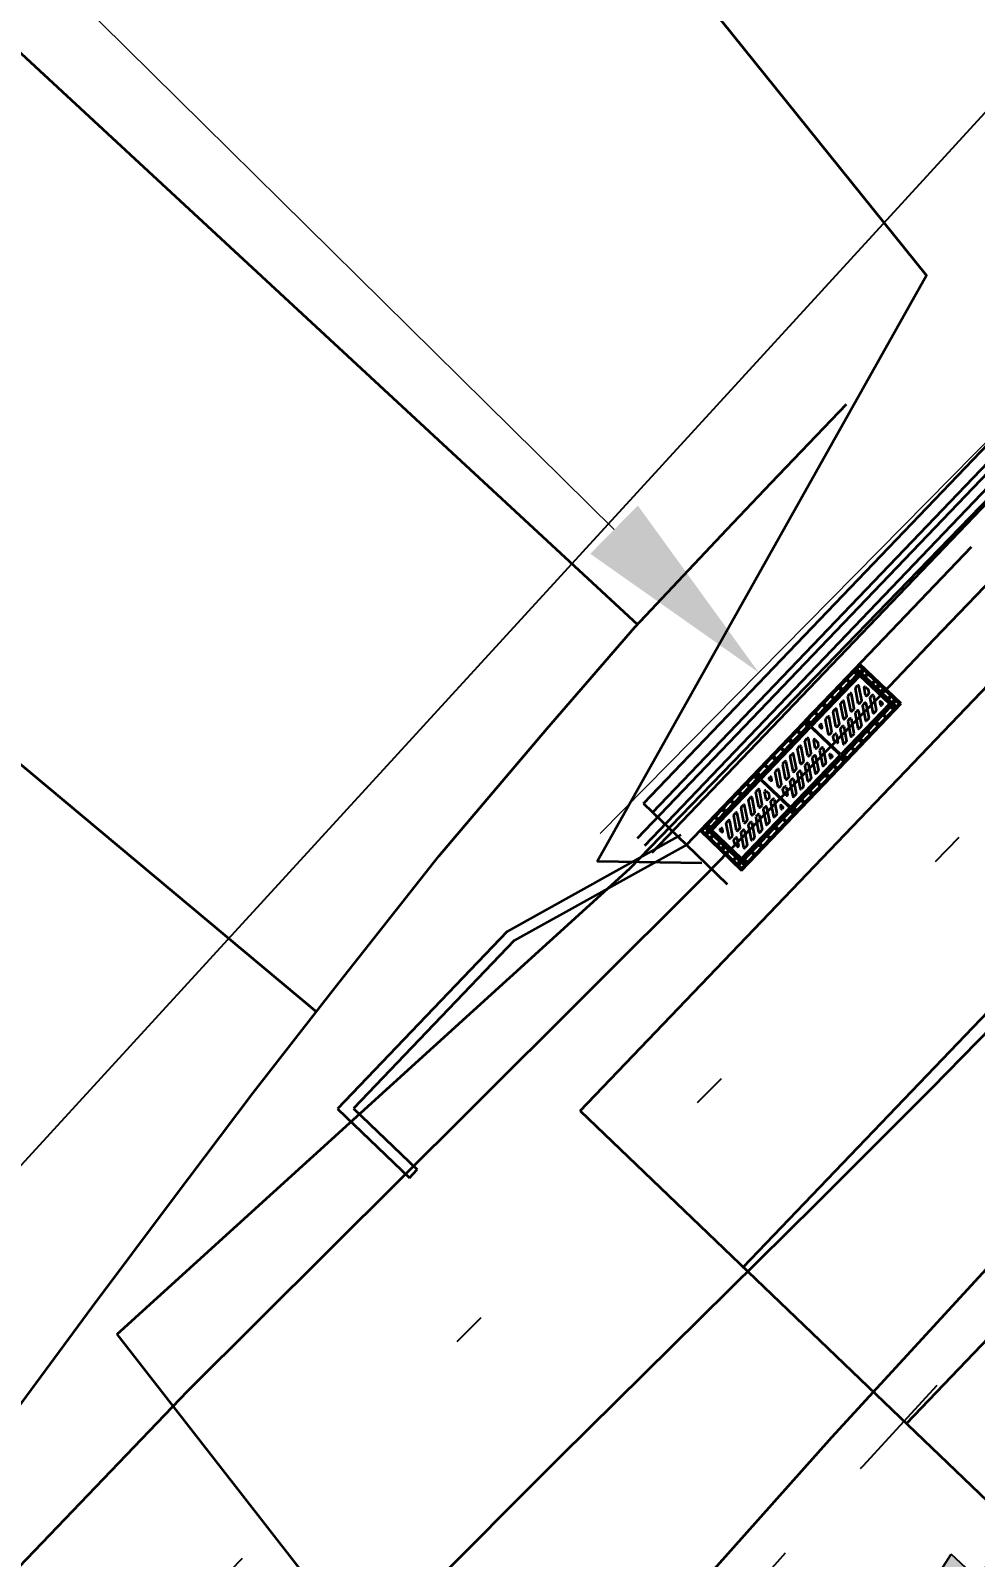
# Model space of a CAD drawing. Header units: metres. Extents: x 134219 to 139080, y 438661 to 444352.
# Drawn here: x 138343.29 to 138351.66, y 439360.24 to 439373.75 of the extents above; entities that cross this region are included whole.
import ezdxf

# ---------------------------------------------------------------- set-up
doc = ezdxf.new("R2010")
doc.units = ezdxf.units.M
for name, pattern in [('11strp', [2, 1, -1]), ('13strp', [4, 1, -3]), ('30270strp', [3, 0.3, -2.7])]:
    doc.linetypes.add(name, pattern=pattern)
doc.layers.get('DEFPOINTS').update_dxf_attribs({"color": 193})
for name, color, linetype, lineweight in [('N-WE-KL-ET_LS_OV_KABEL-G', 10, 'KL-LS-OV-N', 35), ('N-WE-KL-ET_LS_OV_KABEL-M', 7, 'Continuous', 18), ('N-WE-KL-ET_LS_OV_KABEL-T25', 7, 'Continuous', 25), ('Utd-ondergr-nw', 8, '13strp', 35)]:
    doc.layers.add(name, color=color, linetype=linetype, lineweight=lineweight)
doc.layers.add('Utd-weg-nw', color=8, linetype='Continuous')
doc.styles.add('NLCS_18', font='NLCS-ISO.ttf', dxfattribs={"height": 1.8})
doc.linetypes.add('KL-LS-OV-N', pattern='A,4,-1,[103,NLCS.SHX,S=0.75,R=0,X=0,Y=0],-1,4,-1.5,["0V",Standard,S=1,R=0,X=0,Y=-0.5],-3', length=14.5)
doc.dimstyles.new('NLCS_t18_pijl_Dimension_l3_h1', dxfattribs={"dimtxt": 1.8, "dimasz": 1.8, "dimexe": 2, "dimexo": 2, "dimgap": 0.7, "dimtad": 1, "dimdec": 1, "dimzin": 0, "dimdsep": 46, "dimtxsty": 'NLCS_18', "dimcen": 2.5, "dimdle": 2, "dimclrd": 256, "dimclre": 256, "dimclrt": 256, "dimadec": 1, "dimazin": 0, "dimtfac": 1, "dimtdec": 1, "dimtofl": 0, "dimtmove": 1, "dimatfit": 0, "dimfxl": 0, "dimtolj": 1, "dimtzin": 0, "dimlwd": 18, "dimlwe": 18, "dimarcsym": 0})

# ---------------------------------------------------------------- blocks, each defined once
blk = doc.blocks.new('*D152')
at = {"layer": 'DEFPOINTS', "color": 0, "transparency": 16777216}
for p in [(138336.97, 439380.67), (138336.97, 439380.67), (138349.741, 439368.067)]:
    blk.add_point(p, dxfattribs=at)
at = {"layer": 'N-WE-KL-ET_LS_OV_KABEL-M', "lineweight": 18, "transparency": 16777216}
for p, q in [((138336.97, 439380.67), (138335.565, 439379.247)), ((138349.741, 439368.067), (138348.336, 439366.644))]:
    blk.add_line(p, q, dxfattribs=at)
at = {"layer": 'N-WE-KL-ET_LS_OV_KABEL-M', "linetype": 'Continuous', "lineweight": 18, "transparency": 16777216}
blk.add_line((138348.46, 439369.332), (138338.251, 439379.406), dxfattribs=at)
at = {"layer": 'N-WE-KL-ET_LS_OV_KABEL-M', "transparency": 16777216}
for points in [[(138338.462, 439379.62), (138338.04, 439379.193), (138336.97, 439380.67)], [(138348.67, 439369.545), (138348.249, 439369.118), (138349.741, 439368.067)]]:
    blk.add_solid(points, dxfattribs=at)
at = {"layer": 'N-WE-KL-ET_LS_OV_KABEL-M', "transparency": 16777216, "insert": (138344.479, 439375.508), "char_height": 1.8, "attachment_point": 5, "rotation": 315.3792, "style": 'NLCS_18'}
blk.add_mtext('\\A1;17.9', dxfattribs=at)
blk = doc.blocks.new('Dwm A2 aanvulling$0$A$C3CD96FA4')
at = {"layer": 'Utd-weg-nw'}
h = blk.add_hatch(color=256, dxfattribs=at)
edge = h.paths.add_edge_path()
edge.add_line((1.033, 0), (1.034, 0.75))
edge.add_line((1.034, 0.75), (1.033, 0.75))
edge.add_line((1.033, 0.75), (1.033, 0.774))
edge.add_ellipse((0.959, 1.95), major_axis=(0, 1.2), ratio=0.3125, start_angle=-168.5419, end_angle=-11.537)
edge.add_line((1.034, 3.126), (1.034, 3.15))
edge.add_line((1.034, 3.15), (1.034, 4.75))
edge.add_line((1.034, 4.75), (1.334, 4.75))
edge.add_line((1.334, 4.75), (0.959, 6.8))
edge.add_line((0.959, 6.8), (0.584, 4.75))
edge.add_line((0.584, 4.75), (0.659, 4.75))
edge.add_line((0.659, 4.75), (0.884, 4.75))
edge.add_line((0.884, 4.75), (0.884, 3.15))
edge.add_line((0.884, 3.15), (0.884, 3.126))
edge.add_ellipse((0.959, 1.95), major_axis=(0, 1.2), ratio=0.3125, start_angle=11.537, end_angle=73.0422)
edge.add_line((0.6, 2.3), (0.3, 2.3))
edge.add_line((0.3, 2.3), (0.3, 3.15))
edge.add_line((0.3, 3.15), (0, 1.95))
edge.add_line((0, 1.95), (0.3, 0.75))
edge.add_line((0.3, 0.75), (0.3, 1.6))
edge.add_line((0.3, 1.6), (0.659, 1.6))
edge.add_line((0.659, 1.6), (0.749, 1.6))
edge.add_ellipse((0.959, 1.95), major_axis=(0, 0.72), ratio=0.333997, start_angle=161.8264, end_angle=479.0871, ccw=False)
edge.add_line((0.884, 1.266), (0.884, 0.774))
edge.add_line((0.884, 0.774), (0.884, 0.75))
edge.add_line((0.884, 0.75), (0.884, 0))
edge.add_line((0.884, 0), (1.033, 0))
for p, q in [((0.959, 6.8), (0.584, 4.75)), ((0.959, 6.8), (1.334, 4.75)), ((0.3, 3.15), (0, 1.95)), ((0.3, 2.3), (0.3, 3.15)), ((0.6, 2.3), (0.3, 2.3)), ((0, 1.95), (0.3, 0.75)), ((0.3, 0.75), (0.3, 1.6)), ((0.749, 1.6), (0.3, 1.6))]:
    blk.add_line(p, q, dxfattribs=at)
at = {"layer": 'Utd-weg-nw', "linetype": 'Continuous'}
for p, q in [((0.884, 4.75), (0.584, 4.75)), ((0.884, 4.75), (0.884, 3.126)), ((1.034, 4.75), (1.034, 3.126)), ((1.034, 4.75), (1.334, 4.75)), ((0.883, 4.016), (0.883, 3.754)), ((1.034, 4.016), (1.034, 3.754))]:
    blk.add_line(p, q, dxfattribs=at)
at = {"layer": 'Utd-weg-nw'}
for points in [[(0.884, 0), (0.884, 1.266)], [(1.034, 0.774), (1.033, 0)], [(1.033, 0), (0.883, 0)], [(1.033, 0), (0.883, 0)]]:
    blk.add_lwpolyline(points, dxfattribs=at)
at = {"layer": 'Utd-weg-nw', "linetype": 'Continuous'}
for major_axis, ratio, start_param, end_param in [((0, 1.2), 0.3125, 0.20148, 1.274828), ((0, 1.2), 0.3125, -0.20148, 0.20148), ((0, 1.2), 0.3125, -0.20148, 0.20148), ((0, 1.2), 0.3125, -2.940235, -0.20148), ((0, 0.72), 0.333997, 2.824404, 8.361647), ((0, 1.2), 0.3125, 2.940235, 3.34295)]:
    blk.add_ellipse((0.959, 1.95), major_axis=major_axis, ratio=ratio, start_param=start_param, end_param=end_param, dxfattribs=at)

msp = doc.modelspace()

# ---------------------------------------------------------------- linework, layer by layer
at = {"layer": 'N-WE-KL-ET_LS_OV_KABEL-G', "flags": 128}
msp.add_lwpolyline([(138320.874, 439326.147), (138320.464, 439326.446), (138330.584, 439342.887), (138342.804, 439355.936), (138345.533, 439358.609), (138346.281, 439359.363), (138344.061, 439362.214), (138348.598, 439366.332), (138406.993, 439426.596), (138406.952, 439426.865), (138410.681, 439431.171), (138413.459, 439429.649), (138424.978, 439419.571), (138425.523, 439418.494), (138433.324, 439418.762), (138440.45, 439419.565), (138446.337, 439422.735), (138447.341, 439423.033), (138447.352, 439423.047)], dxfattribs=at)
at = {"layer": 'N-WE-KL-ET_LS_OV_KABEL-G', "elevation": 1.719, "flags": 128}
msp.add_lwpolyline([(138344.218, 439388.015), (138344.223, 439387.997), (138340.732, 439384.606), (138351.226, 439371.579), (138348.312, 439366.398), (138349.237, 439366.383)], dxfattribs=at)
at = {"layer": 'N-WE-KL-ET_LS_OV_KABEL-M'}
msp.add_lwpolyline([(138358.239, 439376.679), (138349.741, 439368.067)], dxfattribs=at)
at = {"layer": 'N-WE-KL-ET_LS_OV_KABEL-T25'}
msp.add_line((138324.35, 439343.129), (138362.644, 439384.917), dxfattribs=at)
at = {"layer": 'Utd-ondergr-nw', "linetype": 'Continuous'}
for p, q in [((138348.801, 439366.829), (138403.491, 439423.908)), ((138348.721, 439366.907), (138352.733, 439371.094)), ((138348.667, 439366.601), (138352.408, 439370.506)), ((138348.732, 439366.538), (138352.457, 439370.427)), ((138348.797, 439366.476), (138352.506, 439370.348)), ((138349.1, 439366.543), (138351.625, 439369.179)), ((138348.16, 439364.19), (138352.311, 439368.522)), ((138350.617, 439368.127), (138350.149, 439367.639)), ((138350.634, 439368.145), (138350.617, 439368.127)), ((138350.634, 439368.127), (138350.626, 439368.118)), ((138351.002, 439367.792), (138350.634, 439368.145)), ((138350.985, 439367.791), (138350.634, 439368.127)), ((138350.626, 439368.118), (138350.158, 439367.63)), ((138350.618, 439368.056), (138350.188, 439367.608)), ((138350.632, 439368.043), (138350.202, 439367.595)), ((138350.636, 439368.039), (138350.206, 439367.59)), ((138350.521, 439368.005), (138350.528, 439367.998)), ((138350.521, 439367.987), (138350.528, 439367.995)), ((138350.531, 439367.998), (138350.538, 439368.005)), ((138350.531, 439367.995), (138350.539, 439367.988)), ((138350.61, 439368.047), (138350.583, 439368.073)), ((138350.632, 439368.043), (138350.591, 439368.082)), ((138350.946, 439367.751), (138350.596, 439368.087)), ((138350.959, 439367.764), (138350.609, 439368.1)), ((138350.661, 439368.101), (138350.623, 439368.061)), ((138350.897, 439367.789), (138350.636, 439368.039)), ((138350.675, 439368.088), (138350.649, 439368.061)), ((138350.685, 439368.052), (138350.692, 439368.045)), ((138350.685, 439368.034), (138350.692, 439368.042)), ((138350.695, 439368.045), (138350.702, 439368.052)), ((138350.695, 439368.042), (138350.703, 439368.035)), ((138350.749, 439367.991), (138350.756, 439367.984)), ((138350.759, 439367.984), (138350.766, 439367.991)), ((138350.382, 439367.86), (138350.389, 439367.853)), ((138350.382, 439367.843), (138350.389, 439367.85)), ((138350.393, 439367.853), (138350.4, 439367.861)), ((138350.393, 439367.85), (138350.4, 439367.843)), ((138350.472, 439367.904), (138350.445, 439367.93)), ((138350.485, 439367.917), (138350.458, 439367.943)), ((138350.556, 439367.729), (138350.53, 439367.858)), ((138350.532, 439367.864), (138350.551, 439367.883)), ((138350.586, 439367.75), (138350.561, 439367.88)), ((138350.622, 439367.797), (138350.596, 439367.927)), ((138350.598, 439367.932), (138350.616, 439367.952)), ((138350.652, 439367.819), (138350.627, 439367.949)), ((138350.687, 439367.865), (138350.673, 439367.935)), ((138350.684, 439367.94), (138350.711, 439367.914)), ((138350.716, 439367.882), (138350.697, 439367.862)), ((138350.717, 439367.887), (138350.713, 439367.911)), ((138350.745, 439367.867), (138350.727, 439367.847)), ((138350.749, 439367.973), (138350.756, 439367.98)), ((138350.756, 439367.864), (138350.781, 439367.734)), ((138350.759, 439367.98), (138350.767, 439367.973)), ((138350.803, 439367.966), (138350.777, 439367.939)), ((138350.816, 439367.953), (138350.79, 439367.926)), ((138350.833, 439367.91), (138350.826, 439367.917)), ((138350.826, 439367.899), (138350.833, 439367.907)), ((138350.836, 439367.91), (138350.843, 439367.917)), ((138350.844, 439367.9), (138350.836, 439367.907)), ((138350.897, 439367.849), (138350.89, 439367.856)), ((138350.9, 439367.849), (138350.907, 439367.856)), ((138350.331, 439367.756), (138350.304, 439367.782)), ((138350.343, 439367.77), (138350.316, 439367.796)), ((138350.424, 439367.591), (138350.399, 439367.721)), ((138350.4, 439367.726), (138350.419, 439367.746)), ((138350.455, 439367.613), (138350.43, 439367.742)), ((138350.49, 439367.66), (138350.465, 439367.79)), ((138350.466, 439367.795), (138350.485, 439367.814)), ((138350.897, 439367.789), (138350.467, 439367.341)), ((138350.901, 439367.785), (138350.471, 439367.337)), ((138350.915, 439367.772), (138350.485, 439367.324)), ((138350.521, 439367.682), (138350.495, 439367.811)), ((138350.508, 439367.294), (138350.985, 439367.791)), ((138350.517, 439367.286), (138351.002, 439367.792)), ((138350.566, 439367.726), (138350.585, 439367.745)), ((138350.614, 439367.729), (138350.595, 439367.71)), ((138350.624, 439367.726), (138350.65, 439367.597)), ((138350.632, 439367.794), (138350.651, 439367.814)), ((138350.66, 439367.773), (138350.685, 439367.644)), ((138350.68, 439367.798), (138350.661, 439367.779)), ((138350.69, 439367.795), (138350.715, 439367.665)), ((138350.725, 439367.842), (138350.751, 439367.712)), ((138350.78, 439367.729), (138350.761, 439367.709)), ((138350.812, 439367.804), (138350.816, 439367.781)), ((138350.822, 439367.81), (138350.836, 439367.797)), ((138350.836, 439367.788), (138350.827, 439367.778)), ((138350.89, 439367.838), (138350.897, 439367.845)), ((138350.908, 439367.838), (138350.9, 439367.845)), ((138350.901, 439367.785), (138350.942, 439367.746)), ((138350.933, 439367.737), (138350.906, 439367.763)), ((138350.944, 439367.83), (138350.918, 439367.803)), ((138350.958, 439367.817), (138350.919, 439367.777)), ((138350.149, 439367.638), (138349.221, 439366.67)), ((138350.158, 439367.63), (138349.23, 439366.661)), ((138349.743, 439367.142), (138350.185, 439367.604)), ((138349.756, 439367.129), (138350.198, 439367.591)), ((138349.76, 439367.125), (138350.203, 439367.587)), ((138350.172, 439367.591), (138350.145, 439367.616)), ((138350.198, 439367.591), (138350.158, 439367.63)), ((138350.185, 439367.604), (138350.158, 439367.63)), ((138350.202, 439367.595), (138350.161, 439367.634)), ((138350.201, 439367.621), (138350.174, 439367.647)), ((138350.198, 439367.591), (138350.185, 439367.604)), ((138350.463, 439367.337), (138350.203, 439367.587)), ((138350.463, 439367.337), (138350.203, 439367.587)), ((138350.467, 439367.341), (138350.206, 439367.59)), ((138350.24, 439367.712), (138350.247, 439367.705)), ((138350.241, 439367.695), (138350.248, 439367.702)), ((138350.251, 439367.705), (138350.258, 439367.712)), ((138350.251, 439367.702), (138350.258, 439367.695)), ((138350.278, 439367.598), (138350.287, 439367.608)), ((138350.292, 439367.576), (138350.278, 439367.59)), ((138350.302, 439367.582), (138350.298, 439367.605)), ((138350.358, 439367.523), (138350.333, 439367.652)), ((138350.335, 439367.658), (138350.353, 439367.677)), ((138350.389, 439367.544), (138350.364, 439367.674)), ((138350.435, 439367.588), (138350.453, 439367.607)), ((138350.482, 439367.592), (138350.464, 439367.573)), ((138350.493, 439367.589), (138350.518, 439367.459)), ((138350.501, 439367.657), (138350.519, 439367.676)), ((138350.528, 439367.636), (138350.553, 439367.506)), ((138350.548, 439367.661), (138350.53, 439367.641)), ((138350.559, 439367.658), (138350.584, 439367.528)), ((138350.594, 439367.705), (138350.619, 439367.575)), ((138350.648, 439367.591), (138350.63, 439367.572)), ((138350.714, 439367.66), (138350.695, 439367.641)), ((138350.769, 439367.62), (138350.795, 439367.594)), ((138350.781, 439367.633), (138350.808, 439367.607)), ((138350.857, 439367.683), (138350.849, 439367.69)), ((138350.85, 439367.672), (138350.857, 439367.68)), ((138350.86, 439367.683), (138350.867, 439367.69)), ((138350.867, 439367.673), (138350.86, 439367.68)), ((138350.03, 439367.442), (138350.003, 439367.468)), ((138350.043, 439367.456), (138350.016, 439367.482)), ((138350.085, 439367.549), (138350.092, 439367.542)), ((138350.092, 439367.539), (138350.085, 439367.532)), ((138350.102, 439367.55), (138350.095, 439367.542)), ((138350.096, 439367.539), (138350.103, 439367.532)), ((138350.176, 439367.332), (138350.15, 439367.462)), ((138350.152, 439367.467), (138350.17, 439367.486)), ((138350.206, 439367.354), (138350.181, 439367.483)), ((138350.241, 439367.4), (138350.227, 439367.469)), ((138350.238, 439367.475), (138350.265, 439367.449)), ((138350.271, 439367.422), (138350.267, 439367.446)), ((138350.369, 439367.52), (138350.387, 439367.539)), ((138350.397, 439367.499), (138350.402, 439367.475)), ((138350.399, 439367.505), (138350.417, 439367.524)), ((138350.431, 439367.446), (138350.403, 439367.472)), ((138350.428, 439367.521), (138350.441, 439367.451)), ((138350.462, 439367.567), (138350.487, 439367.438)), ((138350.516, 439367.454), (138350.498, 439367.435)), ((138350.582, 439367.523), (138350.564, 439367.503)), ((138350.627, 439367.472), (138350.654, 439367.446)), ((138350.64, 439367.486), (138350.667, 439367.46)), ((138350.718, 439367.538), (138350.711, 439367.545)), ((138350.711, 439367.528), (138350.718, 439367.535)), ((138350.721, 439367.538), (138350.728, 439367.546)), ((138350.729, 439367.528), (138350.721, 439367.535)), ((138349.886, 439367.292), (138349.859, 439367.318)), ((138349.899, 439367.305), (138349.872, 439367.331)), ((138349.94, 439367.399), (138349.948, 439367.392)), ((138349.948, 439367.388), (138349.941, 439367.381)), ((138349.958, 439367.399), (138349.951, 439367.392)), ((138349.951, 439367.388), (138349.958, 439367.381)), ((138350.044, 439367.195), (138350.019, 439367.324)), ((138350.02, 439367.33), (138350.039, 439367.349)), ((138350.021, 439366.875), (138350.463, 439367.337)), ((138350.025, 439366.871), (138350.468, 439367.333)), ((138350.039, 439366.858), (138350.481, 439367.32)), ((138350.075, 439367.216), (138350.049, 439367.346)), ((138350.11, 439367.263), (138350.085, 439367.393)), ((138350.086, 439367.398), (138350.105, 439367.418)), ((138350.14, 439367.285), (138350.115, 439367.414)), ((138350.186, 439367.329), (138350.205, 439367.348)), ((138350.234, 439367.333), (138350.215, 439367.313)), ((138350.244, 439367.33), (138350.27, 439367.2)), ((138350.27, 439367.416), (138350.251, 439367.397)), ((138350.279, 439367.377), (138350.305, 439367.247)), ((138350.3, 439367.401), (138350.281, 439367.382)), ((138350.31, 439367.398), (138350.335, 439367.269)), ((138350.366, 439367.339), (138350.371, 439367.316)), ((138350.376, 439367.344), (138350.39, 439367.331)), ((138350.39, 439367.322), (138350.381, 439367.313)), ((138350.468, 439367.333), (138350.508, 439367.294)), ((138350.481, 439367.32), (138350.468, 439367.333)), ((138350.471, 439367.337), (138350.512, 439367.298)), ((138350.481, 439367.32), (138350.508, 439367.294)), ((138350.498, 439367.337), (138350.525, 439367.311)), ((138350.576, 439367.39), (138350.569, 439367.397)), ((138350.569, 439367.38), (138350.576, 439367.387)), ((138350.579, 439367.39), (138350.586, 439367.398)), ((138350.587, 439367.38), (138350.58, 439367.387)), ((138349.58, 439366.325), (138350.508, 439367.294)), ((138349.589, 439366.317), (138350.517, 439367.286)), ((138349.755, 439367.156), (138349.729, 439367.182)), ((138349.796, 439367.248), (138349.803, 439367.241)), ((138349.803, 439367.238), (138349.796, 439367.23)), ((138349.813, 439367.248), (138349.806, 439367.241)), ((138349.807, 439367.238), (138349.814, 439367.231)), ((138349.912, 439367.057), (138349.887, 439367.187)), ((138349.889, 439367.192), (138349.907, 439367.212)), ((138349.943, 439367.079), (138349.918, 439367.208)), ((138349.978, 439367.126), (138349.953, 439367.255)), ((138349.955, 439367.261), (138349.973, 439367.28)), ((138350.009, 439367.148), (138349.984, 439367.277)), ((138350.055, 439367.192), (138350.073, 439367.211)), ((138350.102, 439367.195), (138350.084, 439367.176)), ((138350.113, 439367.192), (138350.138, 439367.063)), ((138350.12, 439367.26), (138350.139, 439367.279)), ((138350.148, 439367.239), (138350.173, 439367.11)), ((138350.168, 439367.264), (138350.149, 439367.245)), ((138350.178, 439367.261), (138350.204, 439367.131)), ((138350.214, 439367.308), (138350.239, 439367.178)), ((138350.268, 439367.195), (138350.25, 439367.175)), ((138350.334, 439367.263), (138350.315, 439367.244)), ((138350.42, 439367.228), (138350.413, 439367.235)), ((138350.421, 439367.225), (138350.413, 439367.217)), ((138350.431, 439367.235), (138350.424, 439367.228)), ((138350.431, 439367.218), (138350.424, 439367.225)), ((138350.468, 439367.307), (138350.495, 439367.281)), ((138349.308, 439366.689), (138349.738, 439367.138)), ((138349.322, 439366.676), (138349.752, 439367.125)), ((138349.326, 439366.672), (138349.756, 439367.121)), ((138349.604, 439362.806), (138353.755, 439367.138)), ((138349.636, 439367.082), (138349.643, 439367.075)), ((138349.644, 439367.071), (138349.636, 439367.064)), ((138349.654, 439367.082), (138349.647, 439367.075)), ((138349.647, 439367.071), (138349.654, 439367.064)), ((138349.725, 439367.124), (138349.698, 439367.15)), ((138349.738, 439367.138), (138349.711, 439367.164)), ((138349.743, 439367.143), (138349.716, 439367.168)), ((138349.752, 439367.125), (138349.738, 439367.138)), ((138349.756, 439367.129), (138349.742, 439367.142)), ((138350.017, 439366.871), (138349.756, 439367.121)), ((138350.021, 439366.875), (138349.76, 439367.125)), ((138349.832, 439367.133), (138349.841, 439367.143)), ((138349.846, 439367.111), (138349.832, 439367.124)), ((138349.856, 439367.117), (138349.852, 439367.14)), ((138349.923, 439367.054), (138349.941, 439367.073)), ((138349.953, 439367.039), (138349.971, 439367.059)), ((138349.982, 439367.055), (138349.995, 439366.986)), ((138349.989, 439367.123), (138350.007, 439367.142)), ((138350.016, 439367.102), (138350.041, 439366.972)), ((138350.036, 439367.127), (138350.018, 439367.107)), ((138350.047, 439367.123), (138350.072, 439366.994)), ((138350.082, 439367.171), (138350.107, 439367.041)), ((138350.136, 439367.057), (138350.118, 439367.038)), ((138350.202, 439367.126), (138350.184, 439367.107)), ((138350.276, 439367.077), (138350.269, 439367.084)), ((138350.276, 439367.074), (138350.269, 439367.067)), ((138350.286, 439367.085), (138350.279, 439367.077)), ((138350.287, 439367.067), (138350.279, 439367.074)), ((138350.327, 439367.159), (138350.354, 439367.133)), ((138350.34, 439367.172), (138350.367, 439367.146)), ((138348.721, 439366.907), (138349.1, 439366.543)), ((138349.494, 439366.934), (138349.501, 439366.927)), ((138349.502, 439366.923), (138349.495, 439366.916)), ((138349.512, 439366.934), (138349.505, 439366.927)), ((138349.505, 439366.923), (138349.512, 439366.916)), ((138349.583, 439366.976), (138349.556, 439367.002)), ((138349.596, 439366.989), (138349.569, 439367.015)), ((138349.676, 439366.81), (138349.65, 439366.94)), ((138349.652, 439366.945), (138349.671, 439366.964)), ((138349.706, 439366.832), (138349.681, 439366.961)), ((138349.742, 439366.879), (138349.716, 439367.008)), ((138349.718, 439367.014), (138349.736, 439367.033)), ((138349.772, 439366.901), (138349.747, 439367.03)), ((138349.807, 439366.947), (138349.793, 439367.016)), ((138349.804, 439367.022), (138349.831, 439366.996)), ((138349.836, 439366.963), (138349.817, 439366.944)), ((138349.837, 439366.969), (138349.833, 439366.993)), ((138349.845, 439366.923), (138349.871, 439366.794)), ((138349.865, 439366.948), (138349.847, 439366.929)), ((138349.876, 439366.945), (138349.901, 439366.816)), ((138349.951, 439367.034), (138349.956, 439367.01)), ((138349.985, 439366.98), (138349.958, 439367.007)), ((138350.07, 439366.988), (138350.052, 439366.969)), ((138350.132, 439366.926), (138350.124, 439366.933)), ((138350.132, 439366.923), (138350.125, 439366.916)), ((138350.142, 439366.934), (138350.135, 439366.927)), ((138350.142, 439366.916), (138350.135, 439366.923)), ((138350.182, 439367.008), (138350.209, 439366.982)), ((138350.195, 439367.021), (138350.222, 439366.995)), ((138349.356, 439366.789), (138349.363, 439366.782)), ((138349.363, 439366.779), (138349.356, 439366.771)), ((138349.373, 439366.789), (138349.366, 439366.782)), ((138349.366, 439366.779), (138349.374, 439366.772)), ((138349.441, 439366.828), (138349.414, 439366.854)), ((138349.454, 439366.842), (138349.427, 439366.868)), ((138349.544, 439366.673), (138349.519, 439366.802)), ((138349.52, 439366.808), (138349.539, 439366.827)), ((138349.575, 439366.694), (138349.549, 439366.824)), ((138349.61, 439366.742), (138349.585, 439366.871)), ((138349.586, 439366.877), (138349.605, 439366.896)), ((138349.587, 439366.422), (138350.017, 439366.871)), ((138349.591, 439366.418), (138350.021, 439366.867)), ((138349.605, 439366.405), (138350.035, 439366.854)), ((138349.641, 439366.763), (138349.615, 439366.893)), ((138349.686, 439366.807), (138349.705, 439366.826)), ((138349.714, 439366.786), (138349.739, 439366.657)), ((138349.734, 439366.811), (138349.715, 439366.792)), ((138349.744, 439366.808), (138349.77, 439366.678)), ((138349.752, 439366.876), (138349.771, 439366.895)), ((138349.78, 439366.855), (138349.805, 439366.725)), ((138349.8, 439366.88), (138349.781, 439366.86)), ((138349.81, 439366.876), (138349.835, 439366.747)), ((138349.9, 439366.81), (138349.881, 439366.791)), ((138349.932, 439366.886), (138349.936, 439366.863)), ((138349.942, 439366.891), (138349.956, 439366.878)), ((138349.956, 439366.869), (138349.947, 439366.86)), ((138350.035, 439366.854), (138350.021, 439366.867)), ((138350.022, 439366.84), (138350.049, 439366.814)), ((138350.039, 439366.858), (138350.025, 439366.871)), ((138350.035, 439366.854), (138350.062, 439366.828)), ((138350.039, 439366.858), (138350.066, 439366.833)), ((138350.052, 439366.872), (138350.079, 439366.846)), ((138349.221, 439366.67), (138349.589, 439366.317)), ((138349.229, 439366.679), (138349.598, 439366.326)), ((138349.615, 439366.361), (138349.264, 439366.697)), ((138349.265, 439366.644), (138349.304, 439366.685)), ((138349.627, 439366.375), (138349.277, 439366.71)), ((138349.279, 439366.631), (138349.305, 439366.658)), ((138349.322, 439366.676), (138349.281, 439366.715)), ((138349.317, 439366.698), (138349.29, 439366.724)), ((138349.587, 439366.422), (138349.326, 439366.672)), ((138349.398, 439366.68), (138349.407, 439366.69)), ((138349.412, 439366.658), (138349.398, 439366.671)), ((138349.422, 439366.664), (138349.418, 439366.687)), ((138349.478, 439366.604), (138349.453, 439366.734)), ((138349.455, 439366.739), (138349.473, 439366.758)), ((138349.509, 439366.626), (138349.484, 439366.755)), ((138349.555, 439366.67), (138349.573, 439366.689)), ((138349.582, 439366.649), (138349.607, 439366.519)), ((138349.602, 439366.673), (138349.584, 439366.654)), ((138349.613, 439366.67), (138349.638, 439366.541)), ((138349.62, 439366.738), (138349.639, 439366.758)), ((138349.648, 439366.717), (138349.673, 439366.588)), ((138349.668, 439366.742), (138349.65, 439366.723)), ((138349.679, 439366.739), (138349.704, 439366.61)), ((138349.768, 439366.673), (138349.75, 439366.653)), ((138349.834, 439366.741), (138349.815, 439366.722)), ((138349.879, 439366.692), (138349.906, 439366.666)), ((138349.892, 439366.705), (138349.919, 439366.679)), ((138349.972, 439366.76), (138349.965, 439366.767)), ((138349.972, 439366.756), (138349.965, 439366.749)), ((138349.982, 439366.767), (138349.975, 439366.76)), ((138349.983, 439366.749), (138349.975, 439366.756)), ((138349.051, 439366.631), (138347.513, 439365.775)), ((138349.1, 439366.543), (138347.575, 439365.695)), ((138349.1, 439366.543), (138349.462, 439366.196)), ((138349.462, 439366.196), (138349.1, 439366.543)), ((138349.315, 439366.623), (138349.323, 439366.616)), ((138349.323, 439366.613), (138349.316, 439366.605)), ((138349.333, 439366.623), (138349.326, 439366.616)), ((138349.326, 439366.613), (138349.333, 439366.606)), ((138349.379, 439366.562), (138349.387, 439366.555)), ((138349.387, 439366.551), (138349.38, 439366.544)), ((138349.397, 439366.562), (138349.39, 439366.555)), ((138349.39, 439366.551), (138349.397, 439366.544)), ((138349.407, 439366.509), (138349.433, 439366.536)), ((138349.42, 439366.496), (138349.446, 439366.523)), ((138349.489, 439366.601), (138349.507, 439366.62)), ((138349.517, 439366.581), (138349.522, 439366.557)), ((138349.519, 439366.586), (138349.537, 439366.605)), ((138349.551, 439366.527), (138349.523, 439366.553)), ((138349.548, 439366.602), (138349.561, 439366.533)), ((138349.636, 439366.535), (138349.618, 439366.516)), ((138349.702, 439366.604), (138349.684, 439366.585)), ((138349.738, 439366.544), (138349.765, 439366.518)), ((138349.751, 439366.558), (138349.778, 439366.532)), ((138349.83, 439366.612), (138349.823, 439366.619)), ((138349.83, 439366.608), (138349.823, 439366.601)), ((138349.84, 439366.619), (138349.833, 439366.612)), ((138349.841, 439366.601), (138349.834, 439366.608)), ((138349.464, 439366.481), (138349.456, 439366.488)), ((138349.464, 439366.478), (138349.457, 439366.47)), ((138349.474, 439366.488), (138349.467, 439366.481)), ((138349.474, 439366.471), (138349.467, 439366.478)), ((138349.528, 439366.42), (138349.52, 439366.427)), ((138349.528, 439366.416), (138349.521, 439366.409)), ((138349.538, 439366.427), (138349.531, 439366.42)), ((138349.538, 439366.409), (138349.531, 439366.416)), ((138349.548, 439366.373), (138349.574, 439366.4)), ((138349.562, 439366.36), (138349.6, 439366.401)), ((138349.591, 439366.418), (138349.632, 439366.379)), ((138349.64, 439366.388), (138349.614, 439366.414)), ((138349.692, 439366.467), (138349.684, 439366.474)), ((138349.692, 439366.464), (138349.685, 439366.456)), ((138349.702, 439366.474), (138349.695, 439366.467)), ((138349.702, 439366.457), (138349.695, 439366.464)), ((138347.513, 439365.775), (138346.011, 439364.207)), ((138347.575, 439365.695), (138346.153, 439364.21)), ((138351.048, 439361.422), (138355.199, 439365.755)), ((138346.011, 439364.207), (138346.649, 439363.596)), ((138346.153, 439364.21), (138346.717, 439363.67)), ((138348.16, 439364.19), (138358.268, 439354.504)), ((138346.649, 439363.596), (138346.717, 439363.67))]:
    msp.add_line(p, q, dxfattribs=at)
at = {"layer": 'Utd-ondergr-nw', "linetype": 'Continuous', "flags": 128}
for points in [[(138340.801, 439375.775), (138348.666, 439368.493)], [(138330.934, 439345.584), (138333.013, 439348.447), (138335.139, 439351.275), (138337.312, 439354.067), (138337.529, 439354.339), (138339.531, 439356.822), (138340.284, 439357.73), (138341.01, 439358.66), (138341.714, 439359.609), (138342.43, 439360.549), (138343.137, 439361.499), (138343.839, 439362.453), (138344.549, 439363.403), (138345.265, 439364.348), (138345.993, 439365.283), (138346.909, 439366.442), (138347.863, 439367.568), (138348.642, 439368.468), (138349.457, 439369.334), (138349.851, 439369.745), (138350.518, 439370.443)], [(138316.521, 439321.284), (138318.196, 439324.39), (138319.924, 439327.468), (138321.702, 439330.517), (138323.531, 439333.536), (138325.41, 439336.524), (138327.338, 439339.48), (138329.316, 439342.403), (138331.341, 439345.294), (138333.415, 439348.15), (138335.536, 439350.971), (138337.704, 439353.756), (138337.92, 439354.028), (138339.918, 439356.505), (138342.24, 439359.164), (138344.686, 439361.711), (138347.187, 439364.201), (138349.26, 439366.265), (138350.905, 439367.954), (138351.295, 439368.362), (138351.963, 439369.06)], [(138341.671, 439368.535), (138345.824, 439365.066)], [(138335.627, 439346.515), (138337.721, 439349.3), (138339.86, 439352.049), (138340.073, 439352.318), (138342.045, 439354.762), (138343.172, 439356.091), (138344.338, 439357.386), (138345.535, 439358.653), (138346.754, 439359.899), (138347.986, 439361.13), (138349.225, 439362.355), (138350.251, 439363.37), (138351.272, 439364.39), (138352.088, 439365.22), (138352.896, 439366.057), (138353.28, 439366.459), (138353.948, 439367.157)], [(138337.276, 439345.297), (138339.349, 439348.054), (138341.467, 439350.777), (138341.678, 439351.043), (138343.631, 439353.463), (138345.839, 439356.113), (138348.091, 439358.726), (138350.387, 439361.301), (138352.325, 439363.409), (138353.909, 439365.091), (138354.291, 439365.491), (138354.959, 439366.189)]]:
    msp.add_lwpolyline(points, dxfattribs=at)
at = {"layer": 'Utd-ondergr-nw', "linetype": 'Continuous'}
for centre, major_axis, start_param, end_param in [((138350.53, 439367.996), (-0.0044, 0.0044), -1.549424, 4.733761), ((138350.694, 439368.043), (-0.0044, 0.0044), -1.549424, 4.733761), ((138350.758, 439367.982), (-0.0044, 0.0044), -1.549424, 4.733761), ((138350.391, 439367.852), (-0.0044, 0.0044), -1.549424, 4.733761), ((138350.537, 439367.859), (-0.0044, 0.0044), 0.021372, 0.97798), ((138350.555, 439367.879), (-0.0044, 0.0044), 4.119573, 6.304557), ((138350.602, 439367.928), (-0.0044, 0.0044), 0.021372, 0.97798), ((138350.621, 439367.947), (-0.0044, 0.0044), 4.119573, 6.304557), ((138350.679, 439367.936), (-0.0044, 0.0044), -1.549424, 0.97798), ((138350.693, 439367.867), (-0.0044, 0.0044), 0.97798, 3.162965), ((138350.707, 439367.91), (-0.0044, 0.0044), 4.119573, 4.733761), ((138350.707, 439367.91), (-0.0044, 0.0044), 4.119573, 4.733761), ((138350.711, 439367.886), (-0.0044, 0.0044), 3.162965, 4.119573), ((138350.75, 439367.862), (-0.0044, 0.0044), 4.119573, 6.304557), ((138350.835, 439367.908), (-0.0044, 0.0044), -1.549424, 4.733761), ((138350.899, 439367.847), (-0.0044, 0.0044), -1.549424, 4.733761), ((138350.405, 439367.722), (-0.0044, 0.0044), 0.021372, 0.97798), ((138350.423, 439367.741), (-0.0044, 0.0044), 4.119573, 6.304557), ((138350.471, 439367.791), (-0.0044, 0.0044), 0.021372, 0.97798), ((138350.489, 439367.81), (-0.0044, 0.0044), 4.119573, 6.304557), ((138350.562, 439367.73), (-0.0044, 0.0044), 0.97798, 3.162965), ((138350.58, 439367.749), (-0.0044, 0.0044), 3.162965, 4.119573), ((138350.618, 439367.725), (-0.0044, 0.0044), 4.119573, 6.304557), ((138350.628, 439367.799), (-0.0044, 0.0044), 0.97798, 3.162965), ((138350.646, 439367.818), (-0.0044, 0.0044), 3.162965, 4.119573), ((138350.666, 439367.774), (-0.0044, 0.0044), 0.021372, 0.97798), ((138350.684, 439367.794), (-0.0044, 0.0044), 4.119573, 6.304557), ((138350.731, 439367.843), (-0.0044, 0.0044), 0.021372, 0.97798), ((138350.775, 439367.733), (-0.0044, 0.0044), 3.162965, 4.119573), ((138350.818, 439367.805), (-0.0044, 0.0044), -1.549424, 0.97798), ((138350.823, 439367.782), (-0.0044, 0.0044), 0.97798, 3.162965), ((138350.832, 439367.792), (-0.0044, 0.0044), 3.162965, 4.733761), ((138350.249, 439367.703), (-0.0044, 0.0044), -1.549424, 4.733761), ((138350.282, 439367.594), (-0.0044, 0.0044), 0.021372, 1.592169), ((138350.292, 439367.604), (-0.0044, 0.0044), 4.119573, 6.304557), ((138350.296, 439367.581), (-0.0044, 0.0044), 1.592169, 4.119573), ((138350.339, 439367.653), (-0.0044, 0.0044), 0.021372, 0.97798), ((138350.358, 439367.673), (-0.0044, 0.0044), 4.119573, 6.304557), ((138350.43, 439367.593), (-0.0044, 0.0044), 0.97798, 3.162965), ((138350.449, 439367.612), (-0.0044, 0.0044), 3.162965, 4.119573), ((138350.487, 439367.588), (-0.0044, 0.0044), 4.119573, 6.304557), ((138350.496, 439367.661), (-0.0044, 0.0044), 0.97798, 3.162965), ((138350.514, 439367.68), (-0.0044, 0.0044), 3.162965, 4.119573), ((138350.534, 439367.637), (-0.0044, 0.0044), 0.021372, 0.97798), ((138350.552, 439367.656), (-0.0044, 0.0044), 4.119573, 6.304557), ((138350.6, 439367.706), (-0.0044, 0.0044), 0.021372, 0.97798), ((138350.644, 439367.596), (-0.0044, 0.0044), 3.162965, 4.119573), ((138350.691, 439367.645), (-0.0044, 0.0044), 0.97798, 3.162965), ((138350.709, 439367.664), (-0.0044, 0.0044), 3.162965, 4.119573), ((138350.757, 439367.714), (-0.0044, 0.0044), 0.97798, 3.162965), ((138350.858, 439367.681), (-0.0044, 0.0044), -1.549424, 4.733761), ((138350.094, 439367.541), (-0.0044, 0.0044), -1.549424, 4.733761), ((138350.157, 439367.463), (-0.0044, 0.0044), 0.021372, 0.97798), ((138350.175, 439367.482), (-0.0044, 0.0044), 4.119573, 6.304557), ((138350.233, 439367.471), (-0.0044, 0.0044), -1.549424, 0.97798), ((138350.261, 439367.444), (-0.0044, 0.0044), 4.119573, 4.733761), ((138350.261, 439367.444), (-0.0044, 0.0044), 4.119573, 4.733761), ((138350.364, 439367.524), (-0.0044, 0.0044), 0.97798, 3.162965), ((138350.383, 439367.543), (-0.0044, 0.0044), 3.162965, 4.119573), ((138350.403, 439367.5), (-0.0044, 0.0044), 0.021372, 0.97798), ((138350.408, 439367.476), (0.0044, 0.0044), 2.548777, 3.162965), ((138350.408, 439367.476), (0.0044, 0.0044), 2.548777, 3.162965), ((138350.422, 439367.52), (-0.0044, 0.0044), 4.119573, 6.304557), ((138350.435, 439367.45), (-0.0044, 0.0044), 1.592169, 4.119573), ((138350.468, 439367.568), (-0.0044, 0.0044), 0.021372, 0.97798), ((138350.512, 439367.458), (-0.0044, 0.0044), 3.162965, 4.119573), ((138350.559, 439367.508), (-0.0044, 0.0044), 0.97798, 3.162965), ((138350.578, 439367.527), (-0.0044, 0.0044), 3.162965, 4.119573), ((138350.625, 439367.576), (-0.0044, 0.0044), 0.97798, 3.162965), ((138350.72, 439367.537), (-0.0044, 0.0044), -1.549424, 4.733761), ((138349.949, 439367.39), (-0.0044, 0.0044), -1.549424, 4.733761), ((138350.025, 439367.325), (-0.0044, 0.0044), 0.021372, 0.97798), ((138350.043, 439367.345), (-0.0044, 0.0044), 4.119573, 6.304557), ((138350.091, 439367.394), (-0.0044, 0.0044), 0.021372, 0.97798), ((138350.109, 439367.413), (-0.0044, 0.0044), 4.119573, 6.304557), ((138350.182, 439367.333), (-0.0044, 0.0044), 0.97798, 3.162965), ((138350.2, 439367.352), (-0.0044, 0.0044), 3.162965, 4.119573), ((138350.22, 439367.309), (-0.0044, 0.0044), 0.021372, 0.97798), ((138350.238, 439367.328), (-0.0044, 0.0044), 4.119573, 6.304557), ((138350.247, 439367.401), (-0.0044, 0.0044), 0.97798, 3.162965), ((138350.265, 439367.42), (-0.0044, 0.0044), 3.162965, 4.119573), ((138350.286, 439367.378), (-0.0044, 0.0044), 0.021372, 0.97798), ((138350.304, 439367.397), (-0.0044, 0.0044), 4.119573, 6.304557), ((138350.372, 439367.34), (-0.0044, 0.0044), -1.549424, 0.97798), ((138350.377, 439367.317), (-0.0044, 0.0044), 0.97798, 3.162965), ((138350.386, 439367.327), (-0.0044, 0.0044), 3.162965, 4.733761), ((138350.493, 439367.439), (-0.0044, 0.0044), 0.97798, 3.162965), ((138350.578, 439367.389), (-0.0044, 0.0044), -1.549424, 4.733761), ((138349.805, 439367.239), (-0.0044, 0.0044), -1.549424, 4.733761), ((138349.893, 439367.188), (-0.0044, 0.0044), 0.021372, 0.97798), ((138349.912, 439367.207), (-0.0044, 0.0044), 4.119573, 6.304557), ((138349.959, 439367.257), (-0.0044, 0.0044), 0.021372, 0.97798), ((138349.977, 439367.276), (-0.0044, 0.0044), 4.119573, 6.304557), ((138350.05, 439367.196), (-0.0044, 0.0044), 0.97798, 3.162965), ((138350.069, 439367.215), (-0.0044, 0.0044), 3.162965, 4.119573), ((138350.088, 439367.172), (-0.0044, 0.0044), 0.021372, 0.97798), ((138350.107, 439367.191), (-0.0044, 0.0044), 4.119573, 6.304557), ((138350.116, 439367.265), (-0.0044, 0.0044), 0.97798, 3.162965), ((138350.134, 439367.284), (-0.0044, 0.0044), 3.162965, 4.119573), ((138350.154, 439367.24), (-0.0044, 0.0044), 0.021372, 0.97798), ((138350.172, 439367.26), (-0.0044, 0.0044), 4.119573, 6.304557), ((138350.245, 439367.18), (-0.0044, 0.0044), 0.97798, 3.162965), ((138350.263, 439367.199), (-0.0044, 0.0044), 3.162965, 4.119573), ((138350.311, 439367.248), (-0.0044, 0.0044), 0.97798, 3.162965), ((138350.329, 439367.268), (-0.0044, 0.0044), 3.162965, 4.119573), ((138350.422, 439367.226), (-0.0044, 0.0044), -1.549424, 4.733761), ((138349.645, 439367.073), (-0.0044, 0.0044), -1.549424, 4.733761), ((138349.837, 439367.129), (-0.0044, 0.0044), 0.021372, 1.592169), ((138349.846, 439367.139), (-0.0044, 0.0044), 4.119573, 6.304557), ((138349.85, 439367.116), (-0.0044, 0.0044), 1.592169, 4.119573), ((138349.919, 439367.058), (-0.0044, 0.0044), 0.97798, 3.162965), ((138349.937, 439367.078), (-0.0044, 0.0044), 3.162965, 4.119573), ((138349.957, 439367.035), (-0.0044, 0.0044), 0.021372, 0.97798), ((138349.976, 439367.054), (-0.0044, 0.0044), 4.119573, 6.304557), ((138349.984, 439367.127), (-0.0044, 0.0044), 0.97798, 3.162965), ((138350.003, 439367.146), (-0.0044, 0.0044), 3.162965, 4.119573), ((138350.022, 439367.103), (-0.0044, 0.0044), 0.021372, 0.97798), ((138350.041, 439367.122), (-0.0044, 0.0044), 4.119573, 6.304557), ((138350.113, 439367.042), (-0.0044, 0.0044), 0.97798, 3.162965), ((138350.132, 439367.061), (-0.0044, 0.0044), 3.162965, 4.119573), ((138350.179, 439367.111), (-0.0044, 0.0044), 0.97798, 3.162965), ((138350.198, 439367.13), (-0.0044, 0.0044), 3.162965, 4.119573), ((138350.278, 439367.076), (-0.0044, 0.0044), -1.549424, 4.733761), ((138349.503, 439366.925), (-0.0044, 0.0044), -1.549424, 4.733761), ((138349.657, 439366.941), (-0.0044, 0.0044), 0.021372, 0.97798), ((138349.675, 439366.96), (-0.0044, 0.0044), 4.119573, 6.304557), ((138349.722, 439367.01), (-0.0044, 0.0044), 0.021372, 0.97798), ((138349.741, 439367.029), (-0.0044, 0.0044), 4.119573, 6.304557), ((138349.799, 439367.018), (-0.0044, 0.0044), -1.549424, 0.97798), ((138349.813, 439366.948), (-0.0044, 0.0044), 0.97798, 3.162965), ((138349.827, 439366.991), (0.0044, 0.0044), 5.690369, 6.304558), ((138349.827, 439366.991), (0.0044, 0.0044), 5.690369, 6.304558), ((138349.831, 439366.967), (-0.0044, 0.0044), 3.162965, 4.119573), ((138349.851, 439366.925), (-0.0044, 0.0044), 0.021372, 0.97798), ((138349.87, 439366.944), (-0.0044, 0.0044), 4.119573, 6.304557), ((138349.962, 439367.011), (-0.0044, 0.0044), 0.97798, 1.592169), ((138349.962, 439367.011), (-0.0044, 0.0044), 0.97798, 1.592169), ((138349.989, 439366.985), (-0.0044, 0.0044), 1.592169, 4.119573), ((138350.048, 439366.974), (-0.0044, 0.0044), 0.97798, 3.162965), ((138350.066, 439366.993), (-0.0044, 0.0044), 3.162965, 4.119573), ((138350.133, 439366.925), (-0.0044, 0.0044), -1.549424, 4.733761), ((138349.365, 439366.78), (-0.0044, 0.0044), -1.549424, 4.733761), ((138349.525, 439366.804), (-0.0044, 0.0044), 0.021372, 0.97798), ((138349.543, 439366.823), (-0.0044, 0.0044), 4.119573, 6.304557), ((138349.591, 439366.872), (-0.0044, 0.0044), 0.021372, 0.97798), ((138349.609, 439366.891), (-0.0044, 0.0044), 4.119573, 6.304557), ((138349.682, 439366.811), (-0.0044, 0.0044), 0.97798, 3.162965), ((138349.7, 439366.831), (-0.0044, 0.0044), 3.162965, 4.119573), ((138349.72, 439366.787), (-0.0044, 0.0044), 0.021372, 0.97798), ((138349.738, 439366.807), (-0.0044, 0.0044), 4.119573, 6.304557), ((138349.748, 439366.88), (-0.0044, 0.0044), 0.97798, 3.162965), ((138349.766, 439366.899), (-0.0044, 0.0044), 3.162965, 4.119573), ((138349.786, 439366.856), (-0.0044, 0.0044), 0.021372, 0.97798), ((138349.804, 439366.875), (-0.0044, 0.0044), 4.119573, 6.304557), ((138349.877, 439366.795), (-0.0044, 0.0044), 0.97798, 3.162965), ((138349.895, 439366.814), (-0.0044, 0.0044), 3.162965, 4.119573), ((138349.938, 439366.887), (-0.0044, 0.0044), -1.549424, 0.97798), ((138349.943, 439366.864), (-0.0044, 0.0044), 0.97798, 3.162965), ((138349.952, 439366.874), (-0.0044, 0.0044), 3.162965, 4.733761), ((138349.402, 439366.676), (-0.0044, 0.0044), 0.021372, 1.592169), ((138349.412, 439366.685), (-0.0044, 0.0044), 4.119573, 6.304557), ((138349.416, 439366.662), (-0.0044, 0.0044), 1.592169, 4.119573), ((138349.459, 439366.735), (-0.0044, 0.0044), 0.021372, 0.97798), ((138349.478, 439366.754), (-0.0044, 0.0044), 4.119573, 6.304557), ((138349.55, 439366.674), (-0.0044, 0.0044), 0.97798, 3.162965), ((138349.569, 439366.693), (-0.0044, 0.0044), 3.162965, 4.119573), ((138349.588, 439366.65), (-0.0044, 0.0044), 0.021372, 0.97798), ((138349.607, 439366.669), (-0.0044, 0.0044), 4.119573, 6.304557), ((138349.616, 439366.743), (-0.0044, 0.0044), 0.97798, 3.162965), ((138349.634, 439366.762), (-0.0044, 0.0044), 3.162965, 4.119573), ((138349.654, 439366.719), (-0.0044, 0.0044), 0.021372, 0.97798), ((138349.672, 439366.738), (-0.0044, 0.0044), 4.119573, 6.304557), ((138349.745, 439366.658), (-0.0044, 0.0044), 0.97798, 3.162965), ((138349.764, 439366.677), (-0.0044, 0.0044), 3.162965, 4.119573), ((138349.811, 439366.726), (-0.0044, 0.0044), 0.97798, 3.162965), ((138349.829, 439366.746), (-0.0044, 0.0044), 3.162965, 4.119573), ((138349.974, 439366.758), (-0.0044, 0.0044), -1.549424, 4.733761), ((138349.324, 439366.614), (-0.0044, 0.0044), -1.549424, 4.733761), ((138349.388, 439366.553), (-0.0044, 0.0044), -1.549424, 4.733761), ((138349.484, 439366.605), (-0.0044, 0.0044), 0.97798, 3.162965), ((138349.503, 439366.625), (-0.0044, 0.0044), 3.162965, 4.119573), ((138349.523, 439366.582), (-0.0044, 0.0044), 0.021372, 0.97798), ((138349.528, 439366.558), (0.0044, 0.0044), 2.548777, 3.162965), ((138349.528, 439366.558), (0.0044, 0.0044), 2.548777, 3.162965), ((138349.541, 439366.601), (-0.0044, 0.0044), 4.119573, 6.304557), ((138349.555, 439366.532), (-0.0044, 0.0044), 1.592169, 4.119573), ((138349.613, 439366.52), (-0.0044, 0.0044), 0.97798, 3.162965), ((138349.632, 439366.54), (-0.0044, 0.0044), 3.162965, 4.119573), ((138349.679, 439366.589), (-0.0044, 0.0044), 0.97798, 3.162965), ((138349.698, 439366.608), (-0.0044, 0.0044), 3.162965, 4.119573), ((138349.832, 439366.61), (-0.0044, 0.0044), -1.549424, 4.733761), ((138349.465, 439366.479), (-0.0044, 0.0044), -1.549424, 4.733761), ((138349.529, 439366.418), (-0.0044, 0.0044), -1.549424, 4.733761), ((138349.693, 439366.465), (-0.0044, 0.0044), -1.549424, 4.733761)]:
    msp.add_ellipse(centre, major_axis=major_axis, ratio=1, start_param=start_param, end_param=end_param, dxfattribs=at)
at = {"layer": 'Utd-weg-nw', "linetype": '30270strp', "flags": 128}
msp.add_lwpolyline([(138317.736, 439320.641), (138319.401, 439323.727), (138321.117, 439326.785), (138322.884, 439329.814), (138324.701, 439332.814), (138326.567, 439335.782), (138328.483, 439338.719), (138330.448, 439341.624), (138332.461, 439344.495), (138334.521, 439347.333), (138336.628, 439350.135), (138338.782, 439352.903), (138338.997, 439353.173), (138340.982, 439355.634), (138343.289, 439358.275), (138345.72, 439360.805), (138348.206, 439363.278), (138350.266, 439365.328), (138351.901, 439367.006), (138352.288, 439367.41), (138352.955, 439368.108)], dxfattribs=at)
at = {"layer": 'Utd-weg-nw', "linetype": '11strp', "flags": 128}
msp.add_lwpolyline([(138296.754, 439288.517), (138297.529, 439288.589), (138298.508, 439288.751), (138299.472, 439288.991), (138300.412, 439289.308), (138301.324, 439289.7), (138302.202, 439290.164), (138303.039, 439290.697), (138303.831, 439291.296), (138304.572, 439291.956), (138305.258, 439292.674), (138305.883, 439293.445), (138306.445, 439294.264), (138306.939, 439295.125), (138307.221, 439295.702), (138309.984, 439301.419), (138313.351, 439306.491), (138313.368, 439306.514), (138315.805, 439309.939), (138317.681, 439312.869), (138319.427, 439315.85), (138320.139, 439317.034), (138321.096, 439318.865), (138322.73, 439321.895), (138324.415, 439324.898), (138326.15, 439327.873), (138327.934, 439330.818), (138329.767, 439333.732), (138331.649, 439336.616), (138333.578, 439339.468), (138335.554, 439342.288), (138337.577, 439345.074), (138339.647, 439347.826), (138341.761, 439350.544), (138341.972, 439350.809), (138343.921, 439353.225), (138346.125, 439355.871), (138348.373, 439358.479), (138350.665, 439361.049), (138352.599, 439363.154), (138354.181, 439364.832), (138354.562, 439365.231), (138355.23, 439365.929)], dxfattribs=at)

# ---------------------------------------------------------------- block references
at = {"layer": 'Utd-weg-nw', "linetype": 'Continuous', "xscale": -1, "rotation": 136.9477516388855}
msp.add_blockref('Dwm A2 aanvulling$0$A$C3CD96FA4', (138354.259, 439364.137), dxfattribs=at)

# ---------------------------------------------------------------- dimensions: what is measured, and where the dimension line sits
at = {"layer": 'N-WE-KL-ET_LS_OV_KABEL-M'}
dim = msp.add_aligned_dim(p1=(138349.741, 439368.067), p2=(138336.97, 439380.67), distance=0, dimstyle='NLCS_t18_pijl_Dimension_l3_h1', dxfattribs=at)
dim.commit()
dim.dimension.update_dxf_attribs({"geometry": '*D152', "text_midpoint": (138344.479, 439375.508)})

doc.saveas('drawing.dxf')
